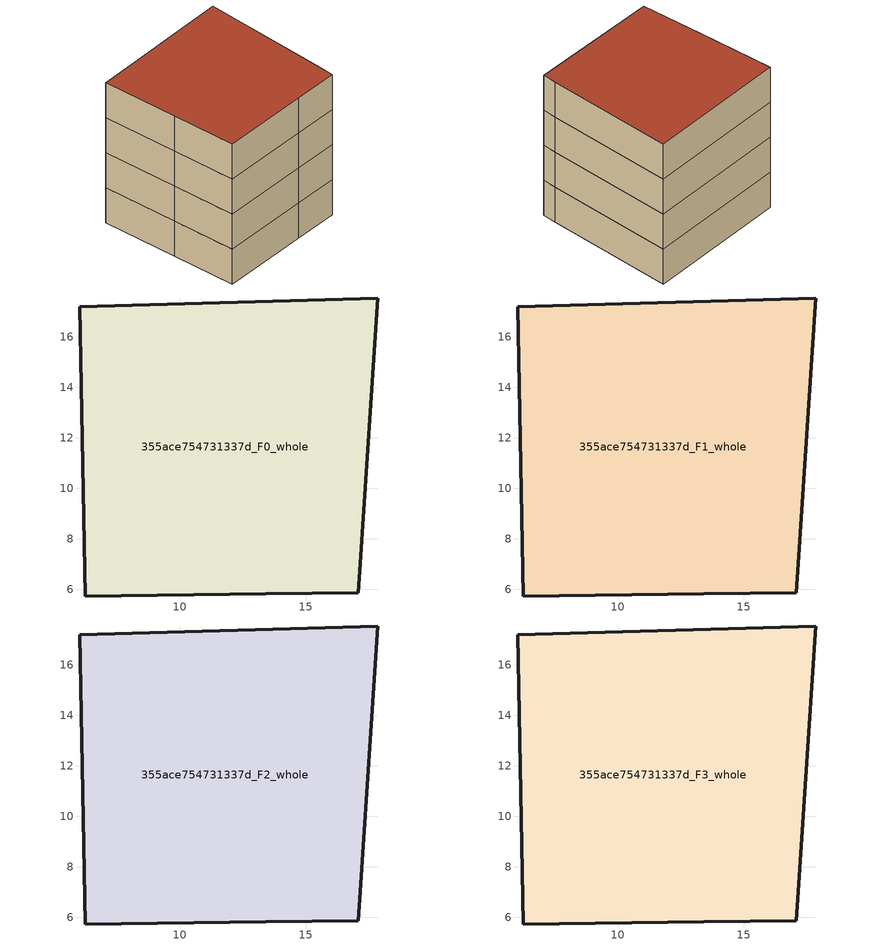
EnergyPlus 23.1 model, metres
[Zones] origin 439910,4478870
355ace754731337d_F0_whole
 floor ground (EU_floor_Construction): 17.85,17.54 17.16,7.02 17.09,5.86 13.42,5.82 6.25,5.73 6.15,10.93 6.04,17.2 z0
 wall outside (EU_wall_Construction): 6.25,5.73 13.42,5.82 17.09,5.86 17.16,7.02 17.85,17.54 6.04,17.2 6.15,10.93 6.25,5.73 z0:3
355ace754731337d_F1_whole
 floor to 355ace754731337d_F0_whole (EU_floor_Construction): 17.85,17.54 17.16,7.02 17.09,5.86 13.42,5.82 6.25,5.73 6.15,10.93 6.04,17.2 z3
 wall outside (EU_wall_Construction): 6.25,5.73 13.42,5.82 17.09,5.86 17.16,7.02 17.85,17.54 6.04,17.2 6.15,10.93 6.25,5.73 z3:6
355ace754731337d_F2_whole
 floor to 355ace754731337d_F1_whole (EU_floor_Construction): 17.85,17.54 17.16,7.02 17.09,5.86 13.42,5.82 6.25,5.73 6.15,10.93 6.04,17.2 z6
 wall outside (EU_wall_Construction): 6.25,5.73 13.42,5.82 17.09,5.86 17.16,7.02 17.85,17.54 6.04,17.2 6.15,10.93 6.25,5.73 z6:9
355ace754731337d_F3_whole
 floor to 355ace754731337d_F2_whole (EU_floor_Construction): 17.85,17.54 17.16,7.02 17.09,5.86 13.42,5.82 6.25,5.73 6.15,10.93 6.04,17.2 z9
 wall outside (EU_wall_Construction): 6.25,5.73 13.42,5.82 17.09,5.86 17.16,7.02 17.85,17.54 6.04,17.2 6.15,10.93 6.25,5.73 z9:12
 roof outside (EU_roof_Construction): 17.09,5.86 17.16,7.02 17.85,17.54 6.04,17.2 6.15,10.93 6.25,5.73 13.42,5.82 z12
[Building]
EU S2 Campaign: North Axis=0; Terrain=City; Solar Distribution=FullExterior
[Site:Location]
Madrid: Latitude=40.5; Longitude=-3.5; Time Zone=1; Elevation=609
[SizingPeriod:WeatherFileDays]
AnnualSizingPeriod: Begin Month=1; Begin Day of Month=1; End Month=12; End Day of Month=31; Day of Week for Start Day=Monday; Use Weather File Daylight Saving Period=No; Use Weather File Rain and Snow Indicators=No
[MATERIAL]
EU_InternalMass_Material: Roughness=MediumRough; Thickness=0.1; Conductivity=1; Density=1800; Specific Heat=900; Thermal Absorptance=0.9; Solar Absorptance=0.7; Visible Absorptance=0.7
[MATERIAL:NOMASS] Roughness=MediumRough; Thermal Absorptance=0.9; Solar Absorptance=0.7; Visible Absorptance=0.7
Name | Thermal Resistance
EU_wall_NoMass | 0.459673
EU_roof_NoMass | 0.495815
EU_floor_NoMass | 0.788942
[CONSTRUCTION]
EU_wall_Construction: EU_wall_NoMass
EU_roof_Construction: EU_roof_NoMass
EU_floor_Construction: EU_floor_NoMass
EU_InternalMass_Construction: EU_InternalMass_Material
[ZONE] Type=1; Multiplier=1; Ceiling Height=autocalculate; Volume=393.11; Floor Area=autocalculate; Part of Total Floor Area=Yes
355ace754731337d_F0_whole; 355ace754731337d_F1_whole; 355ace754731337d_F2_whole; 355ace754731337d_F3_whole
[INTERNALMASS] Construction=EU_InternalMass_Construction; Surface Area=131.037
Name | Zone or ZoneList
355ace754731337d_F0_whole_EU_InternalMass | 355ace754731337d_F0_whole
355ace754731337d_F1_whole_EU_InternalMass | 355ace754731337d_F1_whole
355ace754731337d_F2_whole_EU_InternalMass | 355ace754731337d_F2_whole
355ace754731337d_F3_whole_EU_InternalMass | 355ace754731337d_F3_whole
[OTHEREQUIPMENT] Fuel Type=Electricity; Design Level Calculation Method=Watts/Area; Power per Zone Floor Area=1; Fraction Latent=0; Fraction Radiant=0; Fraction Lost=0; Carbon Dioxide Generation Rate=0; EndUse Subcategory=EU_Step8_InternalGains
Name | Zone or ZoneList or Space or SpaceList | Schedule
EU_Step8_InternalGain_355ace754731337d_F0_whole_f000 | 355ace754731337d_F0_whole | EU_Step8_GainSchedule_355ace754731337d_F0_whole_f000
EU_Step8_InternalGain_355ace754731337d_F1_whole_f000 | 355ace754731337d_F1_whole | EU_Step8_GainSchedule_355ace754731337d_F1_whole_f000
EU_Step8_InternalGain_355ace754731337d_F2_whole_f000 | 355ace754731337d_F2_whole | EU_Step8_GainSchedule_355ace754731337d_F2_whole_f000
EU_Step8_InternalGain_355ace754731337d_F3_whole_f000 | 355ace754731337d_F3_whole | EU_Step8_GainSchedule_355ace754731337d_F3_whole_f000
[ZONEVENTILATION:DESIGNFLOWRATE] Schedule=EU_AlwaysOn; Design Flow Rate Calculation Method=AirChanges/Hour; Air Changes per Hour=0.719161; Ventilation Type=Natural; Fan Pressure Rise=0; Fan Total Efficiency=1; Constant Term Coefficient=1; Temperature Term Coefficient=0; Velocity Term Coefficient=0; Velocity Squared Term Coefficient=0; Minimum Indoor Temperature=-100; Maximum Indoor Temperature=100; Delta Temperature=-100; Minimum Outdoor Temperature=-100; Maximum Outdoor Temperature=100; Maximum Wind Speed=40
Name | Zone or ZoneList or Space or SpaceList
EU_ConstantAir_355ace754731337d_F0_whole | 355ace754731337d_F0_whole
EU_ConstantAir_355ace754731337d_F1_whole | 355ace754731337d_F1_whole
EU_ConstantAir_355ace754731337d_F2_whole | 355ace754731337d_F2_whole
EU_ConstantAir_355ace754731337d_F3_whole | 355ace754731337d_F3_whole
[HVACTEMPLATE:THERMOSTAT] Constant Heating Setpoint=20; Constant Cooling Setpoint=50
EU_HeatOnly_355ace754731337d_F0_whole; EU_HeatOnly_355ace754731337d_F1_whole; EU_HeatOnly_355ace754731337d_F2_whole; EU_HeatOnly_355ace754731337d_F3_whole
[HVACTEMPLATE:ZONE:IDEALLOADSAIRSYSTEM] System Availability Schedule=EU_AlwaysOn; Maximum Heating Supply Air Temperature=50; Minimum Cooling Supply Air Temperature=13; Maximum Heating Supply Air Humidity Ratio=0.0156; Minimum Cooling Supply Air Humidity Ratio=0.0077; Heating Limit=NoLimit; Cooling Limit=NoLimit; Heating Availability Schedule=EU_AlwaysOn; Cooling Availability Schedule=EU_CoolingOff; Dehumidification Control Type=ConstantSensibleHeatRatio; Cooling Sensible Heat Ratio=0.7; Dehumidification Setpoint=60; Humidification Control Type=None; Humidification Setpoint=30; Outdoor Air Method=None; Outdoor Air Flow Rate per Person=0.00944; Outdoor Air Flow Rate per Zone Floor Area=0; Outdoor Air Flow Rate per Zone=0; Demand Controlled Ventilation Type=None; Outdoor Air Economizer Type=NoEconomizer; Heat Recovery Type=None; Sensible Heat Recovery Effectiveness=0.7; Latent Heat Recovery Effectiveness=0.65
Name | Template Thermostat
355ace754731337d_F0_whole | EU_HeatOnly_355ace754731337d_F0_whole
355ace754731337d_F1_whole | EU_HeatOnly_355ace754731337d_F1_whole
355ace754731337d_F2_whole | EU_HeatOnly_355ace754731337d_F2_whole
355ace754731337d_F3_whole | EU_HeatOnly_355ace754731337d_F3_whole
[SIZING:ZONE] Zone Cooling Design Supply Air Temperature Input Method=SupplyAirTemperature; Zone Cooling Design Supply Air Temperature=13; Zone Heating Design Supply Air Temperature Input Method=SupplyAirTemperature; Zone Heating Design Supply Air Temperature=50; Zone Cooling Design Supply Air Humidity Ratio=0.008; Zone Heating Design Supply Air Humidity Ratio=0.008; Cooling Design Air Flow Method=DesignDay; Cooling Design Air Flow Rate=0; Cooling Minimum Air Flow per Zone Floor Area=0.000762; Cooling Minimum Air Flow=0; Cooling Minimum Air Flow Fraction=0.2; Heating Design Air Flow Method=DesignDay; Heating Design Air Flow Rate=0; Heating Maximum Air Flow per Zone Floor Area=0.002032; Heating Maximum Air Flow=0.141576; Heating Maximum Air Flow Fraction=0.3; Account for Dedicated Outdoor Air System=No; Dedicated Outdoor Air System Control Strategy=NeutralSupplyAir; Dedicated Outdoor Air Low Setpoint Temperature for Design=autosize; Dedicated Outdoor Air High Setpoint Temperature for Design=autosize; Zone Load Sizing Method=Sensible Load Only No Latent Load; Zone Latent Cooling Design Supply Air Humidity Ratio Input Method=HumidityRatioDifference; Zone Cooling Design Supply Air Humidity Ratio Difference=0.005; Zone Latent Heating Design Supply Air Humidity Ratio Input Method=HumidityRatioDifference; Zone Humidification Design Supply Air Humidity Ratio Difference=0.005
355ace754731337d_F0_whole; 355ace754731337d_F1_whole; 355ace754731337d_F2_whole; 355ace754731337d_F3_whole
[SCHEDULE:CONSTANT]
Name | Hourly Value
EU_AlwaysOn | 1
EU_CoolingOff | 0
[SCHEDULE:FILE] Column Number=1; Rows to Skip at Top=0; Number of Hours of Data=8760; Column Separator=Comma; Interpolate to Timestep=No; Minutes per Item=60; Adjust Schedule for Daylight Savings=Yes
Name | File
EU_Step8_GainSchedule_355ace754731337d_F0_whole_f000 | C:\Users\o_iseri\Desktop\OpenUBEM\openubem\outputs\eu_evidence\EU-11\ES-MAD-BERRUGUETE\idfs\355ace754731337d\355ace754731337d_F0_whole_f000_gain.csv
EU_Step8_GainSchedule_355ace754731337d_F1_whole_f000 | C:\Users\o_iseri\Desktop\OpenUBEM\openubem\outputs\eu_evidence\EU-11\ES-MAD-BERRUGUETE\idfs\355ace754731337d\355ace754731337d_F1_whole_f000_gain.csv
EU_Step8_GainSchedule_355ace754731337d_F2_whole_f000 | C:\Users\o_iseri\Desktop\OpenUBEM\openubem\outputs\eu_evidence\EU-11\ES-MAD-BERRUGUETE\idfs\355ace754731337d\355ace754731337d_F2_whole_f000_gain.csv
EU_Step8_GainSchedule_355ace754731337d_F3_whole_f000 | C:\Users\o_iseri\Desktop\OpenUBEM\openubem\outputs\eu_evidence\EU-11\ES-MAD-BERRUGUETE\idfs\355ace754731337d\355ace754731337d_F3_whole_f000_gain.csv
